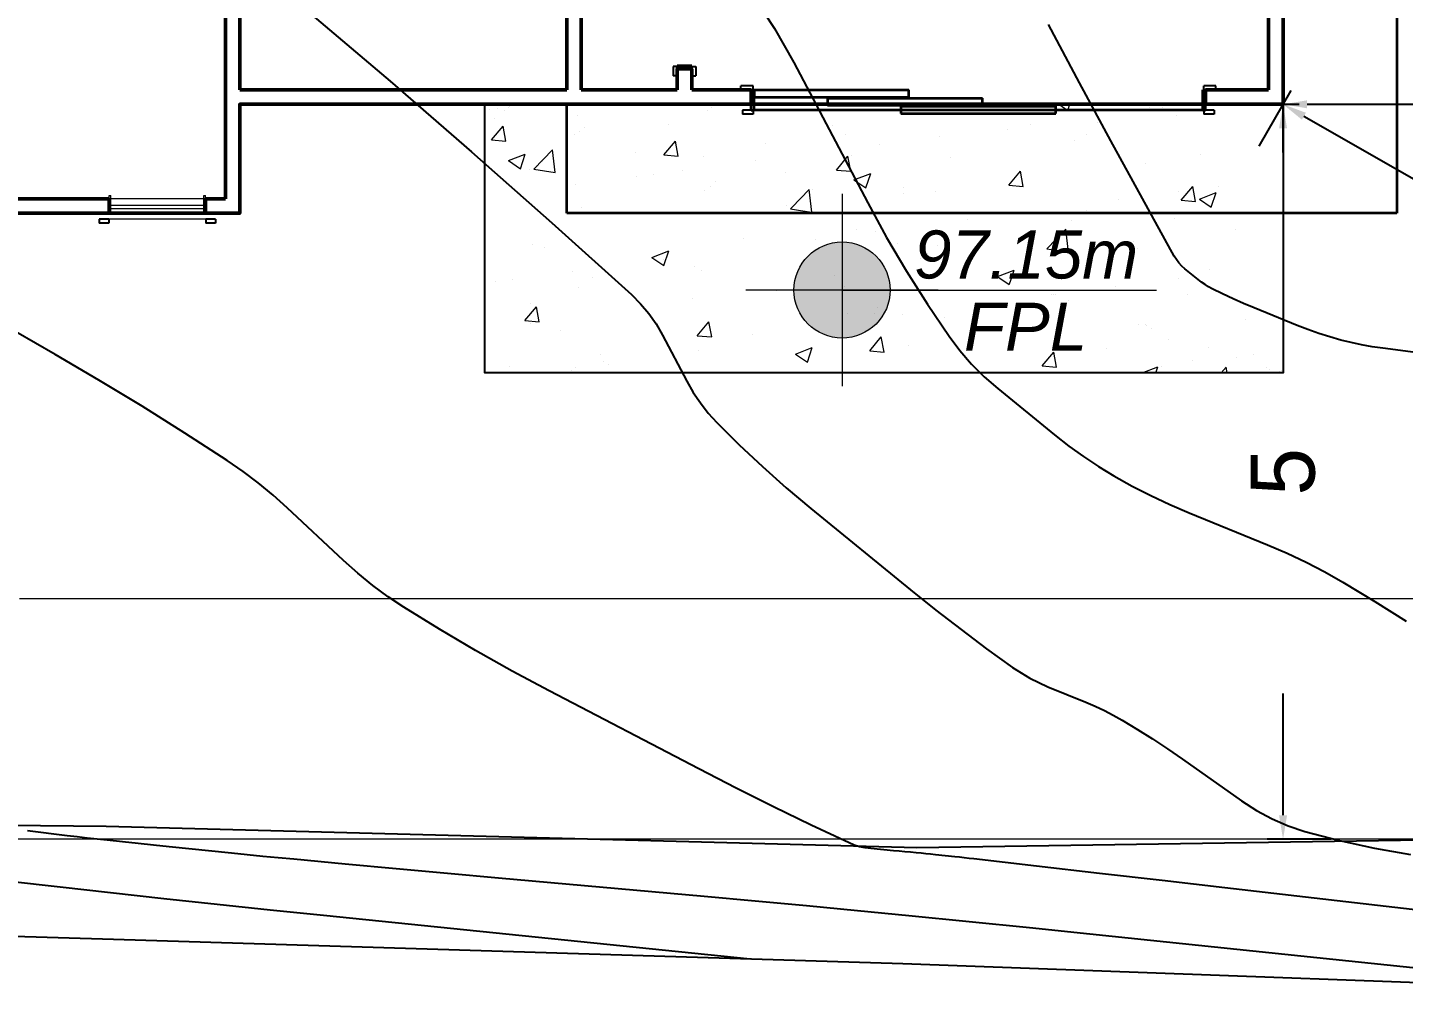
# Model space of a CAD drawing. Header units: metres. Extents: x -23 to 139, y -11 to 42.
# Drawn here: x 21.26 to 29.85, y 1.44 to 7.47 of the extents above; entities that cross this region are included whole.
import ezdxf

# ---------------------------------------------------------------- set-up
doc = ezdxf.new("R2010")
doc.units = ezdxf.units.M
doc.header["$LTSCALE"] = 96
doc.header["$MEASUREMENT"] = 0
doc.linetypes.add('Dash', pattern=[0.225, 0.15, -0.075])
doc.linetypes.add('Dash-Dot', pattern=[0.7, 0.4, -0.1, 0.1, -0.1])
for name, color, linetype, lineweight, true_color in [('01 Site Set - SITE LAYOUT', 7, 'Continuous', 18, 0x000000), ('CAD LAYER Presentation', 7, 'Continuous', 25, 0x000000), ('CAD LAYER Site', 7, 'Continuous', 25, 0x000000), ('Casings_ Exterior', 7, 'Continuous', 25, 0x000000), ('Casings_ Interior', 7, 'Continuous', 25, 0x000000), ('Dimensions_ Site 1_200', 7, 'Continuous', 18, 0x000000), ('Dimensions_ Site Work 1_200', 7, 'Continuous', 0, 0x000000), ('Doors', 7, 'Continuous', 35, 0x000000), ('Projection Upper or Lower Floor', 7, 'Continuous', 35, 0x000000), ('SLAB --------------------   ---SLAB', 7, 'Continuous', 50, 0x000000), ('Terrain_ Boundary Setbacks', 1, 'Dash', 18, 0xff0000), ('Terrain_ Broundary CAD', 7, 'Dash-Dot', 18, 0x008000), ('Terrain_ Elevation Data', 9, 'Dash', 25, 0x808080), ('Walls_  Normal', 7, 'Continuous', 50, 0x000000), ('Windows', 7, 'Continuous', 15, 0x000000)]:
    doc.layers.add(name, color=color, linetype=linetype, lineweight=lineweight, true_color=true_color)
doc.dimstyles.new('DimensionStyle', dxfattribs={"dimtxt": 40, "dimasz": 150, "dimexe": 10, "dimexo": 3, "dimgap": 1.25, "dimtad": 1, "dimdec": 0, "dimzin": 12, "dimdsep": 46, "dimtxsty": 'Standard', "dimcen": 0.09, "dimadec": 0, "dimazin": 0, "dimtfac": 1, "dimtdec": 4, "dimtofl": 0, "dimtmove": 0, "dimatfit": 3, "dimfxl": 30, "dimfxlon": 1, "dimfrac": 2, "dimtolj": 1, "dimtzin": 0, "dimarcsym": 0})

# ---------------------------------------------------------------- blocks, each defined once
blk = doc.blocks.new('*D10')
at = {"layer": 'Defpoints', "color": 0, "transparency": 16777216}
for p in [(28.7955, 6.9892), (29.0955, 2.4015), (29.3955, 2.4015)]:
    blk.add_point(p, dxfattribs=at)
at = {"layer": 'Dimensions_ Site Work 1_200', "color": 0, "lineweight": -2, "transparency": 16777216}
for p, q in [((28.7955, 6.9892), (29.1955, 6.9892)), ((29.0955, 6.8392), (29.0955, 6.0787)), ((29.0955, 2.5515), (29.0955, 3.312)), ((29.3955, 2.4015), (28.9955, 2.4015))]:
    blk.add_line(p, q, dxfattribs=at)
at = {"layer": 'Dimensions_ Site Work 1_200', "color": 0, "transparency": 16777216}
for points in [[(29.1205, 6.8392), (29.0705, 6.8392), (29.0955, 6.9892)], [(29.0705, 2.5515), (29.1205, 2.5515), (29.0955, 2.4015)]]:
    blk.add_solid(points, dxfattribs=at)
at = {"layer": 'Dimensions_ Site Work 1_200', "color": 0, "transparency": 16777216, "insert": (29.0955, 4.6953), "char_height": 0.4, "attachment_point": 5, "rotation": 90}
blk.add_mtext('\\A1;5', dxfattribs=at)
blk = doc.blocks.new('*D14')
at = {"layer": 'Defpoints', "color": 0, "transparency": 16777216}
for p in [(37.1105, 6.9892), (29.0955, 6.6892), (37.1105, 6.6892)]:
    blk.add_point(p, dxfattribs=at)
at = {"layer": 'Dimensions_ Site 1_200', "color": 0, "lineweight": -2, "transparency": 16777216}
for p, q in [((29.0955, 6.6892), (29.0955, 7.0892)), ((37.1105, 6.6892), (37.1105, 7.0892)), ((29.2455, 6.9892), (31.7197, 6.9892)), ((36.9605, 6.9892), (34.4864, 6.9892))]:
    blk.add_line(p, q, dxfattribs=at)
at = {"layer": 'Dimensions_ Site 1_200', "color": 0, "transparency": 16777216}
for points in [[(29.2455, 7.0142), (29.2455, 6.9642), (29.0955, 6.9892)], [(36.9605, 6.9642), (36.9605, 7.0142), (37.1105, 6.9892)]]:
    blk.add_solid(points, dxfattribs=at)
at = {"layer": 'Dimensions_ Site 1_200', "color": 0, "transparency": 16777216, "insert": (33.103, 6.9892), "char_height": 0.4, "attachment_point": 5}
blk.add_mtext('\\A1;8', dxfattribs=at)
blk = doc.blocks.new('*D15')
at = {"layer": 'Defpoints', "color": 0, "transparency": 16777216}
for p in [(28.9465, 6.7288), (37.2595, 2.6618), (37.1105, 2.4015)]:
    blk.add_point(p, dxfattribs=at)
at = {"layer": 'Dimensions_ Site 1_200', "color": 0, "lineweight": -2, "transparency": 16777216}
for p, q in [((28.9465, 6.7288), (29.1452, 7.076)), ((29.2257, 6.9147), (31.9107, 5.3778)), ((36.9803, 2.476), (34.2953, 4.0128)), ((37.2595, 2.6618), (37.0608, 2.3147))]:
    blk.add_line(p, q, dxfattribs=at)
at = {"layer": 'Dimensions_ Site 1_200', "color": 0, "transparency": 16777216}
for points in [[(29.2381, 6.9364), (29.2133, 6.893), (29.0955, 6.9892)], [(36.9679, 2.4543), (36.9927, 2.4977), (37.1105, 2.4015)]]:
    blk.add_solid(points, dxfattribs=at)
at = {"layer": 'Dimensions_ Site 1_200', "color": 0, "transparency": 16777216, "insert": (33.103, 4.6953), "char_height": 0.4, "attachment_point": 5, "rotation": 330.21349}
blk.add_mtext('\\A1;9', dxfattribs=at)

msp = doc.modelspace()

# ---------------------------------------------------------------- linework, layer by layer
at = {"layer": '01 Site Set - SITE LAYOUT', "color": 18, "true_color": 0x000000, "transparency": 33554687}
for p, q in [((26.3436, 6.4298), (26.3436, 5.2298)), ((26.9436, 5.8298), (25.7436, 5.8298)), ((26.3436, 5.8298), (28.3056, 5.8298))]:
    msp.add_line(p, q, dxfattribs=at)
msp.add_circle((26.3436, 5.8298), 0.3, dxfattribs=at)
at = {"layer": '01 Site Set - SITE LAYOUT', "color": 7, "true_color": 0xffffff, "transparency": 33554687}
for points in [[(26.3436, 5.8298), (26.3436, 6.1298), (26.1936, 6.0896), (26.2659, 6.1196)], [(26.3436, 5.8298), (26.1936, 6.0896), (26.0837, 5.9798), (26.1314, 6.042)], [(26.3436, 5.8298), (26.0837, 5.9798), (26.0436, 5.8298), (26.0538, 5.9075)], [(26.3436, 5.8298), (26.3436, 5.5298), (26.4936, 5.57), (26.4212, 5.5401)], [(26.3436, 5.8298), (26.4936, 5.57), (26.6034, 5.6798), (26.5557, 5.6177)], [(26.3436, 5.8298), (26.6034, 5.6798), (26.6436, 5.8298), (26.6333, 5.7522)]]:
    msp.add_solid(points, dxfattribs=at)
at = {"layer": '01 Site Set - SITE LAYOUT', "color": 18, "true_color": 0x000000, "transparency": 33554687}
for points in [[(26.3436, 5.8298), (26.4936, 6.0896), (26.3436, 6.1298), (26.4212, 6.1196)], [(26.3436, 5.8298), (26.6034, 5.9798), (26.4936, 6.0896), (26.5557, 6.042)], [(26.3436, 5.8298), (26.6436, 5.8298), (26.6034, 5.9798), (26.6333, 5.9075)], [(26.3436, 5.8298), (26.0436, 5.8298), (26.0837, 5.6798), (26.0538, 5.7522)], [(26.3436, 5.8298), (26.0837, 5.6798), (26.1936, 5.57), (26.1314, 5.6177)], [(26.3436, 5.8298), (26.1936, 5.57), (26.3436, 5.5298), (26.2659, 5.5401)]]:
    msp.add_solid(points, dxfattribs=at)
at = {"layer": 'CAD LAYER Presentation', "color": 9, "lineweight": 0, "true_color": 0xb9b9b9, "transparency": 33554687}
for p, q in [((24.1449, 6.9564), (24.1449, 6.9564)), ((24.1938, 6.9628), (24.1938, 6.9628)), ((24.1938, 6.9628), (24.1938, 6.9628)), ((24.262, 6.9686), (24.262, 6.9686)), ((24.2687, 6.9727), (24.2687, 6.9727)), ((24.2888, 6.9892), (24.2888, 6.9892)), ((24.3938, 6.9892), (24.3938, 6.9892)), ((24.5808, 6.9892), (24.5808, 6.9892)), ((25.1249, 6.9892), (25.1249, 6.9892)), ((25.5283, 6.9696), (25.5283, 6.9696)), ((25.5538, 6.9892), (25.5538, 6.9892)), ((26.0761, 6.9892), (26.0761, 6.9892)), ((26.1863, 6.9892), (26.1863, 6.9892)), ((26.8188, 6.9892), (26.8188, 6.9892)), ((27.2022, 6.9892), (27.2022, 6.9892)), ((27.5713, 6.9892), (27.5713, 6.9892)), ((27.696, 6.9892), (27.7524, 6.9511)), ((27.7524, 6.9511), (27.7652, 6.9892)), ((28.0839, 6.9892), (28.0839, 6.9892)), ((28.2596, 6.972), (28.2596, 6.972)), ((28.319, 6.9892), (28.319, 6.9892)), ((28.3462, 6.9718), (28.3462, 6.9718)), ((28.4652, 6.9855), (28.4652, 6.9855)), ((28.7164, 6.9892), (28.7164, 6.9892)), ((24.1155, 6.9525), (24.1155, 6.9525)), ((24.1749, 6.9018), (24.1749, 6.9018)), ((24.236, 6.9486), (24.236, 6.9486)), ((24.236, 6.9486), (24.236, 6.9486)), ((24.6951, 6.9163), (24.6951, 6.9163)), ((25.5035, 6.9506), (25.5035, 6.9506)), ((27.2682, 6.9287), (27.2682, 6.9287)), ((27.936, 6.8757), (27.936, 6.8757)), ((28.4313, 6.9176), (28.4313, 6.9176)), ((24.1155, 6.8562), (24.1155, 6.8562)), ((24.1178, 6.8078), (24.1178, 6.8078)), ((24.1564, 6.7672), (24.2287, 6.8534)), ((24.246, 6.7594), (24.2287, 6.8534)), ((24.6756, 6.8006), (24.6756, 6.8006)), ((24.6756, 6.8006), (24.6756, 6.8006)), ((24.7041, 6.8225), (24.7041, 6.8225)), ((24.7334, 6.845), (24.7334, 6.845)), ((25.2624, 6.8632), (25.2624, 6.8632)), ((26.2824, 6.8577), (26.2824, 6.8577)), ((26.3677, 6.802), (26.3677, 6.802)), ((26.9498, 6.786), (26.9498, 6.786)), ((27.3734, 6.8323), (27.3734, 6.8323)), ((27.5179, 6.8608), (27.5179, 6.8608)), ((27.8696, 6.7991), (27.8696, 6.7991)), ((29.0955, 6.7948), (29.0955, 6.7948)), ((24.1564, 6.7672), (24.246, 6.7594)), ((24.4206, 6.5843), (24.5374, 6.706)), ((24.554, 6.5636), (24.5374, 6.706)), ((25.2322, 6.6731), (25.3046, 6.7593)), ((25.3219, 6.6652), (25.3046, 6.7593)), ((25.8663, 6.7436), (25.8663, 6.7436)), ((26.5742, 6.7366), (26.5742, 6.7366)), ((27.7922, 6.7653), (27.7922, 6.7653)), ((24.2618, 6.6378), (24.3668, 6.6781)), ((24.2618, 6.6378), (24.3364, 6.5874)), ((24.3364, 6.5874), (24.3668, 6.6781)), ((24.4759, 6.6321), (24.4759, 6.6321)), ((25.0518, 6.6891), (25.0518, 6.6891)), ((25.2322, 6.6731), (25.3219, 6.6653)), ((25.4816, 6.6623), (25.4816, 6.6623)), ((25.8065, 6.6355), (25.8065, 6.6355)), ((26.3081, 6.579), (26.3804, 6.6652)), ((26.3978, 6.5711), (26.3804, 6.6651)), ((26.401, 6.6686), (26.401, 6.6686)), ((27.022, 6.6597), (27.022, 6.6597)), ((28.2387, 6.6227), (28.2387, 6.6227)), ((28.5819, 6.6767), (28.5819, 6.6767)), ((24.3917, 6.5828), (24.3917, 6.5828)), ((24.4206, 6.5843), (24.554, 6.5636)), ((24.4341, 6.6064), (24.4341, 6.6064)), ((25.0588, 6.5371), (25.0588, 6.5371)), ((25.1665, 6.5512), (25.1665, 6.5512)), ((25.3461, 6.5749), (25.3461, 6.5749)), ((25.3461, 6.5749), (25.3461, 6.5749)), ((25.9921, 6.5664), (25.9921, 6.5664)), ((26.3081, 6.579), (26.3978, 6.5711)), ((26.4174, 6.5176), (26.5225, 6.5579)), ((26.4921, 6.4673), (26.5225, 6.5579)), ((27.384, 6.4848), (27.4563, 6.571)), ((27.4737, 6.477), (27.4563, 6.571)), ((29.0955, 6.5288), (29.0955, 6.5288)), ((24.3284, 6.4409), (24.3284, 6.4409)), ((24.6833, 6.4876), (24.6833, 6.4876)), ((25.4853, 6.4512), (25.4853, 6.4512)), ((25.5196, 6.4776), (25.5196, 6.4776)), ((25.5548, 6.5046), (25.5548, 6.5046)), ((25.5548, 6.5046), (25.5548, 6.5046)), ((26.0298, 6.3447), (26.1383, 6.4578)), ((26.1548, 6.3153), (26.1383, 6.4578)), ((26.161, 6.4588), (26.161, 6.4588)), ((26.4174, 6.5176), (26.4921, 6.4673)), ((26.7272, 6.4727), (26.7272, 6.4727)), ((26.9261, 6.4477), (26.9261, 6.4477)), ((27.384, 6.4848), (27.4737, 6.477)), ((28.4461, 6.4433), (28.4461, 6.4433)), ((28.4599, 6.3907), (28.5322, 6.4769)), ((28.5496, 6.3828), (28.5322, 6.4769)), ((28.6896, 6.4754), (28.6896, 6.4754)), ((24.1155, 6.4129), (24.1155, 6.4129)), ((24.1155, 6.3709), (24.1155, 6.3709)), ((25.9945, 6.3566), (25.9945, 6.3566)), ((25.9945, 6.3566), (25.9945, 6.3566)), ((26.7241, 6.4311), (26.7241, 6.4311)), ((28.0706, 6.3939), (28.0706, 6.3939)), ((28.4599, 6.3907), (28.5496, 6.3829)), ((28.5731, 6.3975), (28.6782, 6.4378)), ((28.5731, 6.3975), (28.6478, 6.3472)), ((28.6478, 6.3471), (28.6782, 6.4378)), ((24.7151, 6.3456), (24.7151, 6.3456)), ((24.8353, 6.3027), (24.8353, 6.3027)), ((26.0214, 6.336), (26.0298, 6.3447)), ((26.0214, 6.336), (26.0848, 6.3262)), ((26.0848, 6.3262), (26.1548, 6.3153)), ((27.1233, 6.2692), (27.1233, 6.2692)), ((27.8664, 6.3249), (27.8664, 6.3249)), ((28.4165, 6.2737), (28.4165, 6.2737)), ((29.0955, 6.3094), (29.0955, 6.3094)), ((26.4341, 6.2086), (26.4341, 6.2086)), ((26.4341, 6.2086), (26.4341, 6.2086)), ((26.5552, 6.1944), (26.5552, 6.1944)), ((27.6223, 6.0877), (27.7391, 6.2095)), ((27.7557, 6.067), (27.7391, 6.2095)), ((27.7739, 6.266), (27.7739, 6.266)), ((28.8003, 6.2062), (28.8003, 6.2062)), ((29.0955, 6.206), (29.0955, 6.206)), ((24.4113, 6.1124), (24.4113, 6.1124)), ((24.4869, 6.0964), (24.4869, 6.0964)), ((25.7272, 6.1515), (25.7272, 6.1515)), ((26.1796, 6.145), (26.1796, 6.145)), ((26.6878, 6.1232), (26.6878, 6.1232)), ((26.6878, 6.1232), (26.6878, 6.1232)), ((26.9379, 6.1098), (26.9379, 6.1098)), ((27.0038, 6.1604), (27.0038, 6.1604)), ((28.1647, 6.1349), (28.1647, 6.1349)), ((25.1571, 6.0338), (25.2621, 6.0741)), ((25.1571, 6.0338), (25.2317, 5.9835)), ((25.2317, 5.9835), (25.2621, 6.0741)), ((25.2323, 6.0202), (25.2323, 6.0202)), ((26.8352, 6.0293), (26.8352, 6.0293)), ((26.8737, 6.0606), (26.8737, 6.0606)), ((26.8737, 6.0606), (26.8737, 6.0606)), ((27.6223, 6.0877), (27.7557, 6.067)), ((28.1862, 6.0874), (28.1862, 6.0874)), ((24.6642, 5.9454), (24.6642, 5.9454)), ((25.4209, 5.9777), (25.4209, 5.9777)), ((25.467, 5.9519), (25.467, 5.9519)), ((27.3, 5.9477), (27.3, 5.9477)), ((27.3128, 5.9137), (27.4178, 5.954)), ((27.3947, 5.8852), (27.4178, 5.954)), ((28.6379, 5.9583), (28.6379, 5.9583)), ((29.0955, 5.9892), (29.0955, 5.9892)), ((24.1155, 5.8855), (24.1155, 5.8855)), ((24.1155, 5.8732), (24.1155, 5.8732)), ((24.1805, 5.8818), (24.1805, 5.8818)), ((24.2887, 5.896), (24.2887, 5.896)), ((24.6969, 5.8463), (24.6969, 5.8463)), ((24.7855, 5.9062), (24.7855, 5.9062)), ((26.2944, 5.9175), (26.2944, 5.9175)), ((26.3612, 5.855), (26.3612, 5.855)), ((27.3128, 5.9137), (27.3156, 5.9118)), ((27.3156, 5.9118), (27.3874, 5.8634)), ((27.3874, 5.8634), (27.3947, 5.8852)), ((28.0515, 5.8517), (28.0515, 5.8517)), ((28.4429, 5.9032), (28.4429, 5.9032)), ((25.4082, 5.7778), (25.4082, 5.7778)), ((25.9347, 5.8254), (25.9347, 5.8254)), ((27.6508, 5.799), (27.6508, 5.799)), ((27.6508, 5.799), (27.6508, 5.799)), ((27.6602, 5.8002), (27.6602, 5.8002)), ((27.676, 5.8023), (27.676, 5.8023)), ((27.7557, 5.7667), (27.7557, 5.7667)), ((28.498, 5.8018), (28.498, 5.8018)), ((29.0955, 5.8241), (29.0955, 5.8241)), ((24.3645, 5.6389), (24.4368, 5.7251)), ((24.4026, 5.7475), (24.4026, 5.7475)), ((24.4541, 5.6311), (24.4368, 5.7251)), ((26.3797, 5.6815), (26.3797, 5.6815)), ((26.5489, 5.6843), (26.5489, 5.6843)), ((26.5678, 5.7233), (26.5678, 5.7233)), ((26.7192, 5.6763), (26.7192, 5.6763)), ((27.2951, 5.7363), (27.2951, 5.7363)), ((24.3645, 5.6389), (24.4541, 5.6311)), ((24.4023, 5.6202), (24.4023, 5.6202)), ((25.4404, 5.5448), (25.5127, 5.631)), ((25.53, 5.5369), (25.5127, 5.631)), ((26.1605, 5.6028), (26.1605, 5.6028)), ((26.9855, 5.661), (26.9855, 5.661)), ((28.1926, 5.6166), (28.1926, 5.6166)), ((28.1926, 5.6166), (28.1926, 5.6166)), ((28.2354, 5.6135), (28.2354, 5.6135)), ((28.2446, 5.6076), (28.2446, 5.6076)), ((28.2733, 5.5894), (28.2733, 5.5894)), ((28.2733, 5.5894), (28.2733, 5.5894)), ((28.8607, 5.6439), (28.8607, 5.6439)), ((24.5856, 5.5798), (24.5856, 5.5798)), ((25.4404, 5.5448), (25.53, 5.537)), ((25.785, 5.5533), (25.785, 5.5533)), ((26.5163, 5.4507), (26.5886, 5.5369)), ((26.6059, 5.4428), (26.5886, 5.5368)), ((28.3788, 5.5222), (28.3788, 5.5222)), ((29.0955, 5.5419), (29.0955, 5.5419)), ((24.8377, 5.4286), (24.8377, 5.4286)), ((25.4488, 5.4526), (25.4488, 5.4526)), ((26.0525, 5.4299), (26.1575, 5.4702)), ((26.0525, 5.4299), (26.1271, 5.3796)), ((26.1271, 5.3796), (26.1575, 5.4702)), ((26.5163, 5.4507), (26.6059, 5.4428)), ((26.7554, 5.4844), (26.7554, 5.4844)), ((27.5921, 5.3566), (27.6645, 5.4427)), ((27.6818, 5.3487), (27.6645, 5.4427)), ((27.9918, 5.4625), (27.9918, 5.4625)), ((28.6322, 5.4685), (28.6322, 5.4685)), ((28.6322, 5.4685), (28.6322, 5.4685)), ((28.8031, 5.411), (28.8031, 5.411)), ((28.8031, 5.411), (28.8031, 5.411)), ((28.9127, 5.4254), (28.9127, 5.4254)), ((29.0955, 5.4495), (29.0955, 5.4495)), ((24.1155, 5.4002), (24.1155, 5.4002)), ((24.2696, 5.3538), (24.2696, 5.3538)), ((24.6559, 5.3295), (24.6559, 5.3295)), ((24.6787, 5.3469), (24.6787, 5.3469)), ((24.856, 5.385), (24.856, 5.385)), ((24.8836, 5.3674), (24.8836, 5.3674)), ((27.5921, 5.3566), (27.6818, 5.3487)), ((28.2154, 5.3126), (28.3132, 5.3501)), ((28.3006, 5.3126), (28.3132, 5.3501)), ((28.3357, 5.3495), (28.3357, 5.3495)), ((28.5292, 5.3895), (28.5292, 5.3895)), ((28.7101, 5.3126), (28.7404, 5.3486)), ((28.747, 5.3126), (28.7404, 5.3486)), ((28.9949, 5.3464), (28.9949, 5.3464)), ((28.9949, 5.3464), (28.9949, 5.3464)), ((29.0092, 5.3334), (29.0092, 5.3334)), ((29.0835, 5.3295), (29.0835, 5.3295)), ((29.0955, 5.3387), (29.0955, 5.3387)), ((24.6338, 5.3126), (24.6338, 5.3126)), ((24.8773, 5.3126), (24.8773, 5.3126)), ((24.9697, 5.3126), (24.9697, 5.3126)), ((25.7173, 5.3126), (25.7173, 5.3126)), ((25.8989, 5.3126), (25.8989, 5.3126)), ((26.5314, 5.3126), (26.5314, 5.3126)), ((26.9546, 5.3126), (26.9546, 5.3126)), ((27.2126, 5.3126), (27.2126, 5.3126)), ((27.7964, 5.3126), (27.7964, 5.3126)), ((28.0553, 5.3126), (28.0553, 5.3126)), ((28.4289, 5.3126), (28.4289, 5.3126)), ((28.7078, 5.3126), (28.7078, 5.3126)), ((29.0319, 5.3126), (29.0319, 5.3126)), ((29.0614, 5.3126), (29.0614, 5.3126)), ((29.0666, 5.3165), (29.0666, 5.3165)), ((29.0718, 5.3205), (29.0718, 5.3205)), ((29.0718, 5.3205), (29.0718, 5.3205))]:
    msp.add_line(p, q, dxfattribs=at)
at = {"layer": 'CAD LAYER Presentation', "color": 18, "lineweight": 25, "true_color": 0x000000, "transparency": 33554687}
msp.add_lwpolyline([(29.0955, 6.9892), (29.0955, 5.3126), (24.1155, 5.3126), (24.1155, 6.9892)], close=True, dxfattribs=at)
at = {"layer": 'CAD LAYER Site', "color": 1, "true_color": 0xff0000, "transparency": 33554687}
for points in [[(-4.5562, 1.8795), (-2.3518, 1.6124), (1.4377, 1.762), (6.1582, 1.974), (11.9598, 1.9442), (16.0638, 1.9517), (21.7976, 1.7778), (26.7238, 1.6264), (31.8034, 1.439), (35.6694, 1.8497), (37.0275, 1.7513), (38.5062, 2.8629)], [(37.2559, 2.8947), (35.675, 2.4398), (32.0235, 2.4273), (26.8097, 2.3472), (21.7514, 2.4804), (16.2194, 2.5373), (11.886, 2.6169), (6.3547, 2.5337), (1.4985, 2.6675), (-2.0485, 2.4234), (-4.4468, 2.336)]]:
    msp.add_lwpolyline(points, dxfattribs=at)
at = {"layer": 'Casings_ Exterior', "transparency": 33554687}
for p, q in [((25.7232, 6.9532), (25.7232, 6.9282)), ((25.7882, 6.9532), (25.7232, 6.9532)), ((25.7882, 6.9282), (25.7232, 6.9282)), ((25.7882, 6.9532), (25.7882, 6.9282)), ((28.6002, 6.9532), (28.6002, 6.9282)), ((28.6652, 6.9532), (28.6002, 6.9532)), ((28.6652, 6.9282), (28.6002, 6.9282)), ((28.6652, 6.9532), (28.6652, 6.9282)), ((21.7075, 6.2732), (21.7075, 6.2482)), ((21.7675, 6.2732), (21.7075, 6.2732)), ((21.7675, 6.2732), (21.7675, 6.2482)), ((22.3735, 6.2732), (22.3735, 6.2482)), ((22.4335, 6.2732), (22.3735, 6.2732)), ((22.4335, 6.2732), (22.4335, 6.2482)), ((21.7675, 6.2482), (21.7075, 6.2482)), ((22.4335, 6.2482), (22.3735, 6.2482))]:
    msp.add_line(p, q, dxfattribs=at)
at = {"layer": 'Casings_ Interior', "transparency": 33554687}
for p, q in [((25.3155, 7.2262), (25.2905, 7.2262)), ((25.2905, 7.2262), (25.2905, 7.1662)), ((25.3155, 7.2262), (25.3155, 7.1662)), ((25.4055, 7.2262), (25.4305, 7.2262)), ((25.4055, 7.2262), (25.4055, 7.1662)), ((25.4305, 7.2262), (25.4305, 7.1662)), ((25.3155, 7.1662), (25.2905, 7.1662)), ((25.4055, 7.1662), (25.4305, 7.1662)), ((25.7882, 7.1042), (25.7122, 7.1042)), ((25.7122, 7.0792), (25.7122, 7.1042)), ((25.7882, 7.0792), (25.7122, 7.0792)), ((25.7882, 7.0792), (25.7882, 7.1042)), ((28.6002, 7.0792), (28.6002, 7.1042)), ((28.6762, 7.1042), (28.6002, 7.1042)), ((28.6762, 7.0792), (28.6002, 7.0792)), ((28.6762, 7.0792), (28.6762, 7.1042))]:
    msp.add_line(p, q, dxfattribs=at)
at = {"layer": 'Doors', "transparency": 33554687}
for p, q in [((25.3155, 7.2112), (25.3155, 7.2292)), ((25.4055, 7.2292), (25.3155, 7.2292)), ((25.4055, 7.2112), (25.4055, 7.2292)), ((25.4055, 7.2112), (25.3155, 7.2112)), ((25.7762, 7.0792), (25.7942, 7.0792)), ((25.7762, 6.9532), (25.7762, 7.0792)), ((25.7942, 6.9532), (25.7942, 7.0792)), ((25.7942, 7.0792), (26.7608, 7.0792)), ((25.7942, 7.0792), (25.7942, 7.0342)), ((26.7608, 7.0342), (26.7608, 7.0792)), ((28.5942, 7.0792), (28.6122, 7.0792)), ((28.5942, 6.9532), (28.5942, 7.0792)), ((28.6122, 6.9532), (28.6122, 7.0792)), ((25.7942, 7.0342), (26.7608, 7.0342)), ((26.2525, 7.0279), (27.2192, 7.0279)), ((26.2525, 7.0279), (26.2525, 6.9829)), ((26.2525, 6.9829), (27.2192, 6.9829)), ((26.7108, 6.9767), (27.6775, 6.9767)), ((26.7108, 6.9767), (26.7108, 6.9317)), ((27.2192, 6.9829), (27.2192, 7.0279)), ((27.6775, 6.9317), (27.6775, 6.9767)), ((25.7762, 6.9532), (25.7942, 6.9532)), ((28.5942, 6.9532), (25.7942, 6.9532)), ((26.7108, 6.9317), (27.6775, 6.9317)), ((28.5942, 6.9532), (28.6122, 6.9532))]:
    msp.add_line(p, q, dxfattribs=at)
at = {"layer": 'Projection Upper or Lower Floor', "color": 1, "linetype": 'Dash', "true_color": 0xff0000, "transparency": 33554687}
msp.add_lwpolyline([(16.5355, 13.3592), (16.5355, 14.0492), (22.9055, 14.0492), (22.9055, 12.8592), (24.6255, 12.8592), (24.6255, 13.3592), (29.8055, 13.3592), (29.8055, 6.3092), (24.6255, 6.3092), (24.6255, 6.9892), (22.5855, 6.9892), (22.5855, 6.3092), (17.1255, 6.3092), (17.1255, 8.1792), (10.9355, 8.1792), (10.9355, 13.3592)], close=True, dxfattribs=at)
at = {"layer": 'SLAB --------------------   ---SLAB', "transparency": 33554687}
msp.add_lwpolyline([(29.0955, 6.9892), (22.5855, 6.9892), (22.5855, 6.3092), (17.1255, 6.3092), (17.1255, 6.5992), (17.0755, 6.5992), (17.0755, 10.7342), (17.0755, 11.8242), (17.0755, 13.2392), (17.1255, 13.2392), (17.1255, 13.5592), (21.3055, 13.5592), (21.3055, 12.6592), (23.9555, 12.6592), (23.9555, 15.1495), (29.0955, 15.1495)], close=True, dxfattribs=at)
at = {"layer": 'Terrain_ Boundary Setbacks', "transparency": 33554687}
msp.add_lwpolyline([(35.6113, 21.0215), (35.6113, 3.9015), (1.8797, 3.9015), (1.8802, 21.0215)], close=True, dxfattribs=at)
at = {"layer": 'Terrain_ Broundary CAD', "transparency": 33554687}
msp.add_lwpolyline([(-3.1186, 22.5215), (37.1115, 22.5215), (37.1105, 2.4015), (-3.1192, 2.4025)], close=True, dxfattribs=at)
at = {"layer": 'Terrain_ Elevation Data', "transparency": 33554687}
for points in [[(25.7884, 7.6665), (25.9218, 7.4632), (26.0429, 7.25), (26.5041, 6.3746), (26.622, 6.1588), (26.7459, 5.948), (26.8759, 5.7421), (27.0118, 5.5411), (27.0788, 5.452), (27.1518, 5.3679), (27.2308, 5.2887), (27.3158, 5.2145), (27.6688, 4.9262), (27.7579, 4.8563), (27.8493, 4.7903), (27.9431, 4.7282), (28.0392, 4.67), (28.1532, 4.6066), (28.2696, 4.547), (28.3883, 4.4913), (28.5093, 4.4396), (28.9993, 4.2396), (29.1203, 4.1877), (29.239, 4.1316), (29.3554, 4.0712), (29.4695, 4.0067), (29.6683, 3.8865), (29.8647, 3.7622)], [(23.0106, 7.5682), (23.5233, 7.133), (24.0307, 6.6934), (24.5326, 6.2495), (25.0291, 5.8011), (25.0858, 5.7447), (25.1372, 5.6839), (25.1831, 5.6187), (25.2236, 5.5491), (25.3753, 5.2612), (25.4153, 5.1913), (25.4598, 5.125), (25.5087, 5.0623), (25.5621, 5.0033), (25.7019, 4.8637), (25.8462, 4.7277), (25.9949, 4.5954), (26.1481, 4.4666), (26.7716, 3.9576), (26.9279, 3.8322), (27.0861, 3.71), (27.246, 3.5908), (27.4078, 3.4746), (27.4603, 3.4399), (27.5146, 3.4082), (27.5707, 3.3795), (27.6287, 3.354), (27.8648, 3.2576), (27.9231, 3.2326), (27.9803, 3.2056), (28.0364, 3.1765), (28.0913, 3.1454), (28.1871, 3.0875), (28.2818, 3.0276), (28.3754, 2.9656), (28.4678, 2.9017), (28.8366, 2.6409), (28.9301, 2.5803), (29.0271, 2.5284), (29.1273, 2.4853), (29.2309, 2.4508), (29.4472, 2.3939), (29.6669, 2.3457), (29.8899, 2.3062)], [(29.9849, 5.4322), (29.7175, 5.4663), (29.6511, 5.4759), (29.5853, 5.4876), (29.5201, 5.5016), (29.4555, 5.5177), (29.3867, 5.5374), (29.3184, 5.5592), (29.2507, 5.5831), (29.1836, 5.6093), (28.9155, 5.7187), (28.849, 5.7466), (28.7833, 5.7757), (28.7183, 5.8061), (28.654, 5.8376), (28.6309, 5.8501), (28.6085, 5.8638), (28.5868, 5.8787), (28.5659, 5.8949), (28.4834, 5.9623), (28.4638, 5.9798), (28.4461, 5.999), (28.4304, 6.0197), (28.4166, 6.042), (28.2177, 6.4011), (28.0208, 6.7618), (27.8259, 7.1241), (27.6328, 7.488)], [(30.3037, 1.9163), (28.7327, 2.0982), (28.3411, 2.1435), (27.9495, 2.1887), (27.5579, 2.2338), (27.1663, 2.2789), (27.1364, 2.2823), (27.1064, 2.2856), (27.0765, 2.2889), (27.0465, 2.2921), (26.9263, 2.3047), (26.8963, 2.3079), (26.8664, 2.3109), (26.8364, 2.3139), (26.8064, 2.3169), (26.771, 2.3203), (26.7355, 2.3236), (26.7001, 2.3269), (26.6646, 2.3301), (26.5223, 2.343), (26.4873, 2.3476), (26.4531, 2.3552), (26.4198, 2.3657), (26.3873, 2.3791), (26.1516, 2.4902), (25.9166, 2.6043), (25.6825, 2.7213), (25.4493, 2.8412), (24.5153, 3.3281), (24.2842, 3.4517), (24.0562, 3.5799), (23.8314, 3.7126), (23.6099, 3.8499), (23.511, 3.9159), (23.4153, 3.9865), (23.3228, 4.0616), (23.2336, 4.1413), (22.882, 4.47), (22.7928, 4.5499), (22.7007, 4.6258), (22.6056, 4.6976), (22.5075, 4.7654), (22.2433, 4.9371), (21.976, 5.1047), (21.7058, 5.2682), (21.4325, 5.4278), (20.3304, 6.0598)], [(25.771, 1.653), (23.1082, 1.9255), (22.7759, 1.9599), (22.4436, 1.995), (22.1115, 2.0308), (21.7794, 2.0673), (21.4644, 2.1027), (21.1494, 2.1388)]]:
    msp.add_lwpolyline(points, dxfattribs=at)
at = {"layer": 'Terrain_ Elevation Data', "color": 11, "true_color": 0xff8040, "transparency": 33554687}
msp.add_lwpolyline([(21.2605, 2.4559), (21.509, 2.426), (21.571, 2.4186), (21.633, 2.4114), (21.6949, 2.4043), (21.7569, 2.3975), (21.8539, 2.3869), (21.951, 2.3766), (22.048, 2.3664), (22.1451, 2.3564), (22.5345, 2.3165), (22.6316, 2.3067), (22.7287, 2.2971), (22.8258, 2.2878), (22.923, 2.2786), (23.2424, 2.249), (23.5618, 2.2197), (23.8812, 2.1905), (24.2007, 2.1616), (25.4825, 2.0461), (25.8019, 2.017), (26.1213, 1.9872), (26.4406, 1.9568), (26.7599, 1.9257), (27.1369, 1.8884), (27.5139, 1.8503), (27.8908, 1.8117), (28.2677, 1.7724), (31.2867, 1.4549)], dxfattribs=at)
at = {"layer": 'Walls_  Normal', "transparency": 33554687}
for p, q in [((22.5855, 10.3242), (22.5855, 7.0792)), ((24.6255, 7.0792), (24.6255, 10.1892)), ((24.7155, 7.0792), (24.7155, 8.9792)), ((22.4955, 8.7592), (22.4955, 7.0792)), ((29.0055, 7.9342), (29.0055, 7.0792)), ((29.0955, 7.9342), (29.0955, 6.9892)), ((25.4055, 7.2112), (25.3155, 7.2112)), ((25.3155, 7.2112), (25.3155, 7.0792)), ((25.4055, 7.2112), (25.4055, 7.0792)), ((22.4955, 7.0792), (22.4955, 6.3992)), ((24.6255, 7.0792), (22.5855, 7.0792)), ((25.3155, 7.0792), (24.7155, 7.0792)), ((25.7762, 7.0792), (25.4055, 7.0792)), ((25.7762, 6.9892), (25.7762, 7.0792)), ((28.6122, 6.9892), (28.6122, 7.0792)), ((29.0055, 7.0792), (28.6122, 7.0792)), ((25.7762, 6.9892), (22.5855, 6.9892)), ((22.5855, 6.9892), (22.5855, 6.3092)), ((29.0055, 6.9892), (28.6122, 6.9892)), ((29.0055, 6.9892), (29.0955, 6.9892)), ((21.7705, 6.3992), (20.3055, 6.3992)), ((21.7705, 6.3092), (21.7705, 6.3992)), ((22.3705, 6.3092), (22.3705, 6.3992)), ((22.4955, 6.3992), (22.3705, 6.3992)), ((21.7705, 6.3092), (19.9155, 6.3092)), ((22.4955, 6.3092), (22.3705, 6.3092)), ((22.4955, 6.3092), (22.5855, 6.3092))]:
    msp.add_line(p, q, dxfattribs=at)
at = {"layer": 'Windows', "transparency": 33554687}
for p, q in [((21.7705, 6.4192), (21.7805, 6.4192)), ((21.7705, 6.3092), (21.7705, 6.4192)), ((22.3705, 6.3992), (21.7705, 6.3992)), ((21.7805, 6.3092), (21.7805, 6.4192)), ((21.7805, 6.3597), (22.3605, 6.3597)), ((22.3605, 6.4192), (22.3705, 6.4192)), ((22.3605, 6.3092), (22.3605, 6.4192)), ((22.3705, 6.3092), (22.3705, 6.4192)), ((21.7705, 6.3092), (21.7805, 6.3092)), ((22.3705, 6.2732), (21.7705, 6.2732)), ((21.7805, 6.3397), (22.3605, 6.3397)), ((22.3605, 6.3092), (22.3705, 6.3092))]:
    msp.add_line(p, q, dxfattribs=at)

# ---------------------------------------------------------------- texts
at = {"layer": '01 Site Set - SITE LAYOUT', "transparency": 33554687, "char_height": 0.3, "attachment_point": 7}
for s, insert, width in [('\\fArial|b0|i1|c0|p0;97.15m', (26.7936, 5.8976), 1.716), ('\\fArial|b0|i1|c0|p0;FPL', (27.1041, 5.4506), 0.963)]:
    msp.add_mtext(s, dxfattribs=dict(at, insert=insert, width=width))

# ---------------------------------------------------------------- dimensions: what is measured, and where the dimension line sits
at = {"layer": 'Dimensions_ Site 1_200', "transparency": 33554687}
for base, p1, p2, angle, picture, middle, dimtype in [((37.1105, 6.9892), (29.0955, 6.6892), (37.1105, 6.6892), 0, '*D14', (33.103, 6.9892), 161), ((37.1105, 2.4015), (28.9465, 6.7288), (37.2595, 2.6618), 330.21349, '*D15', (33.103, 4.6953), 160)]:
    dim = msp.add_linear_dim(base=base, p1=p1, p2=p2, angle=angle, dimstyle='DimensionStyle', override={"dimtxt": 0.4, "dimasz": 0.15, "dimexe": 0.1, "dimexo": 0, "dimtmove": 2}, dxfattribs=at)
    dim.commit()
    dim.dimension.update_dxf_attribs({"geometry": picture, "text_midpoint": middle, "dimtype": dimtype})
at = {"layer": 'Dimensions_ Site Work 1_200', "transparency": 33554687}
dim = msp.add_linear_dim(base=(29.0955, 2.4015), p1=(28.7955, 6.9892), p2=(29.3955, 2.4015), angle=90, dimstyle='DimensionStyle', override={"dimtxt": 0.4, "dimasz": 0.15, "dimexe": 0.1, "dimexo": 0, "dimtmove": 2}, dxfattribs=at)
dim.commit()
dim.dimension.update_dxf_attribs({"geometry": '*D10', "text_midpoint": (29.0955, 4.6953), "dimtype": 160})

doc.saveas('drawing.dxf')
